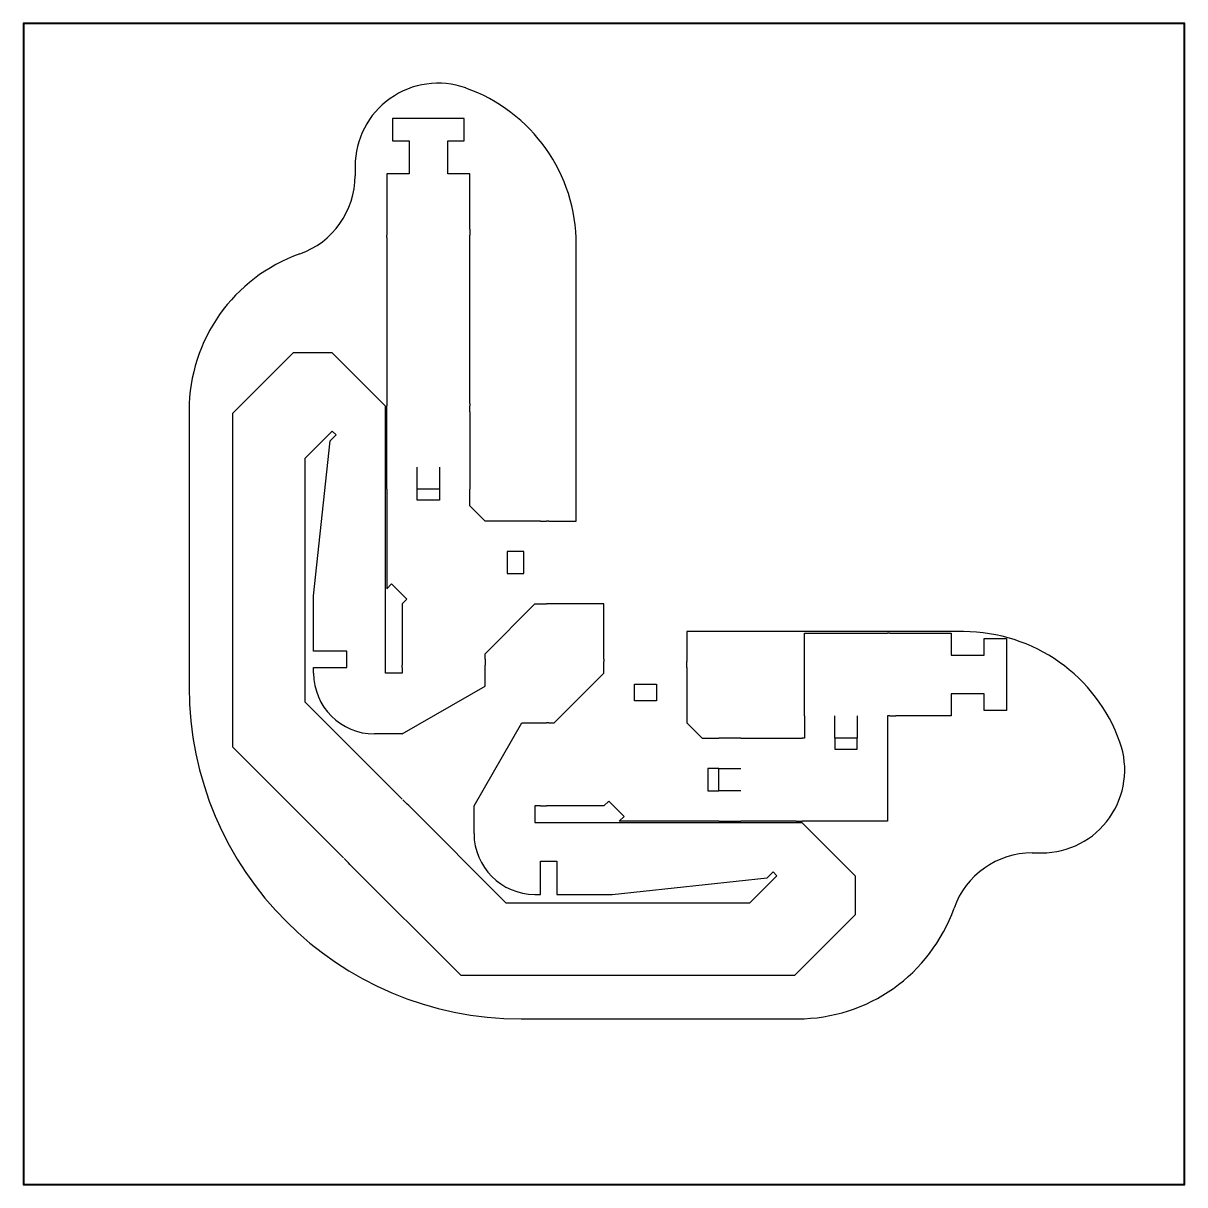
# Model space of a CAD drawing. Header units: millimetres. Extents: x 0 to 78, y 0 to 152.
# Drawn here: x 56.59 to 77.59, y 131.39 to 152.39 of the extents above; entities outside this region: 2.
import ezdxf

# ---------------------------------------------------------------- set-up
doc = ezdxf.new("R2010")
doc.units = ezdxf.units.MM
doc.layers.add('RELEASE-FINAL', color=1, linetype='Continuous')
doc.styles.add('SLDTEXTSTYLE0', font='TXT', dxfattribs={"width": 0.7})

# ---------------------------------------------------------------- blocks, each defined once
blk = doc.blocks.new('a_LegA_cut_01_release_')
at = {"layer": 'RELEASE-FINAL', "color": 1, "linetype": 'Continuous', "lineweight": 25}
for p, q in [((0.767, 21.594), (0.767, 0.594)), ((21.767, 21.594), (0.767, 21.594)), ((21.757, 21.584), (0.777, 21.584)), ((0.777, 21.584), (0.777, 0.604)), ((21.757, 0.604), (21.757, 21.584)), ((21.767, 0.594), (21.767, 21.594)), ((7.442, 19.87), (7.442, 19.47)), ((8.742, 19.87), (7.442, 19.87)), ((8.742, 19.47), (8.742, 19.87)), ((7.442, 19.47), (7.742, 19.47)), ((7.742, 19.47), (7.742, 18.87)), ((8.442, 19.47), (8.742, 19.47)), ((8.442, 18.87), (8.442, 19.47)), ((6.767, 19.009), (6.767, 18.837)), ((7.342, 18.87), (7.342, 17.87)), ((7.742, 18.87), (7.342, 18.87)), ((8.842, 18.87), (8.442, 18.87)), ((8.842, 17.87), (8.842, 18.87)), ((7.342, 17.87), (7.342, 17.828)), ((8.842, 17.87), (8.842, 17.828)), ((7.342, 17.828), (7.342, 17.761)), ((7.342, 17.72), (7.342, 17.761)), ((7.342, 17.72), (7.342, 14.72)), ((8.842, 17.828), (8.842, 17.761)), ((8.842, 17.72), (8.842, 17.761)), ((8.842, 14.72), (8.842, 17.72)), ((10.767, 12.594), (10.767, 17.594)), ((5.646, 15.635), (5.292, 15.282)), ((6.353, 15.635), (5.646, 15.635)), ((7.317, 14.671), (6.353, 15.635)), ((5.009, 14.999), (5.292, 15.282)), ((4.558, 14.547), (5.009, 14.999)), ((7.342, 14.72), (7.342, 14.678)), ((8.842, 14.72), (8.842, 14.678)), ((3.767, 14.594), (3.767, 9.594)), ((4.558, 8.505), (4.558, 14.547)), ((7.317, 9.844), (7.317, 14.671)), ((7.342, 14.611), (7.342, 14.678)), ((7.342, 14.57), (7.342, 14.611)), ((7.342, 13.57), (7.342, 14.57)), ((8.842, 14.611), (8.842, 14.678)), ((8.842, 14.57), (8.842, 14.611)), ((8.842, 14.57), (8.842, 13.57)), ((6.07, 13.938), (6.353, 14.221)), ((6.317, 14.044), (6.423, 14.15)), ((6.423, 14.15), (6.353, 14.221)), ((6.07, 13.938), (5.858, 13.726)), ((6.017, 11.244), (6.317, 14.044)), ((5.858, 13.726), (5.858, 9.326)), ((7.342, 13.17), (7.342, 13.57)), ((7.892, 13.17), (7.892, 13.57)), ((8.292, 13.57), (8.292, 13.17)), ((8.842, 13.57), (8.842, 13.17)), ((7.342, 13.17), (7.342, 11.37)), ((8.292, 13.17), (7.892, 13.17)), ((7.892, 12.97), (7.892, 13.17)), ((8.292, 13.17), (8.292, 12.97)), ((8.842, 12.87), (8.842, 13.17)), ((8.292, 12.97), (7.892, 12.97)), ((9.117, 12.594), (8.842, 12.87)), ((10.117, 12.594), (9.117, 12.594)), ((10.117, 12.594), (10.159, 12.594)), ((10.159, 12.594), (10.226, 12.594)), ((10.267, 12.594), (10.226, 12.594)), ((10.267, 12.594), (10.767, 12.594)), ((9.817, 12.044), (9.517, 12.044)), ((9.517, 12.044), (9.517, 11.644)), ((9.817, 11.644), (9.817, 12.044)), ((9.517, 11.644), (9.817, 11.644)), ((7.342, 11.37), (7.427, 11.456)), ((7.703, 11.18), (7.427, 11.456)), ((6.017, 10.244), (6.017, 11.244)), ((7.703, 11.18), (7.617, 11.094)), ((7.617, 11.094), (7.617, 10.094)), ((9.117, 10.194), (10.017, 11.094)), ((10.017, 11.094), (10.117, 11.094)), ((10.117, 11.094), (10.159, 11.094)), ((10.159, 11.094), (10.226, 11.094)), ((10.267, 11.094), (10.226, 11.094)), ((11.267, 11.094), (10.267, 11.094)), ((11.267, 10.094), (11.267, 11.094)), ((17.767, 10.594), (12.767, 10.594)), ((12.767, 10.594), (12.767, 10.094)), ((14.893, 9.069), (14.893, 10.569)), ((14.893, 10.569), (16.393, 10.569)), ((16.434, 10.569), (16.393, 10.569)), ((16.434, 10.569), (16.501, 10.569)), ((16.501, 10.569), (16.543, 10.569)), ((16.543, 10.569), (17.543, 10.569)), ((17.543, 10.569), (17.543, 10.169)), ((18.143, 10.169), (18.143, 10.469)), ((18.143, 10.469), (18.543, 10.469)), ((18.543, 10.469), (18.543, 9.169)), ((6.617, 10.244), (6.017, 10.244)), ((6.617, 9.944), (6.617, 10.244)), ((7.617, 10.094), (7.617, 10.053)), ((9.117, 10.094), (9.117, 10.194)), ((9.117, 10.094), (9.117, 10.053)), ((11.267, 10.094), (11.267, 10.053)), ((12.767, 10.094), (12.767, 10.053)), ((17.543, 10.169), (18.143, 10.169)), ((6.017, 9.844), (6.017, 9.944)), ((6.017, 9.944), (6.617, 9.944)), ((7.617, 10.053), (7.617, 9.986)), ((7.617, 9.944), (7.617, 9.986)), ((7.617, 9.944), (7.617, 9.844)), ((9.117, 10.053), (9.117, 9.986)), ((9.117, 9.944), (9.117, 9.986)), ((9.117, 9.61), (9.117, 9.944)), ((11.267, 9.986), (11.267, 10.053)), ((11.267, 9.944), (11.267, 9.986)), ((11.267, 9.844), (11.267, 9.944)), ((12.767, 9.986), (12.767, 10.053)), ((12.767, 9.944), (12.767, 9.986)), ((12.767, 9.944), (12.767, 8.944)), ((7.617, 9.844), (7.317, 9.844)), ((10.367, 8.944), (11.267, 9.844)), ((7.617, 8.744), (9.117, 9.61)), ((11.817, 9.644), (12.217, 9.644)), ((11.817, 9.344), (11.817, 9.644)), ((12.217, 9.644), (12.217, 9.344)), ((18.143, 9.469), (17.543, 9.469)), ((17.543, 9.469), (17.543, 9.069)), ((18.143, 9.169), (18.143, 9.469)), ((5.858, 9.326), (7.621, 7.563)), ((12.217, 9.344), (11.817, 9.344)), ((14.893, 9.069), (14.893, 8.669)), ((15.443, 8.669), (15.443, 9.069)), ((15.843, 9.069), (15.843, 8.669)), ((16.393, 9.069), (16.393, 8.669)), ((16.434, 9.069), (16.393, 9.069)), ((16.434, 9.069), (16.501, 9.069)), ((16.501, 9.069), (16.543, 9.069)), ((17.543, 9.069), (16.543, 9.069)), ((18.543, 9.169), (18.143, 9.169)), ((8.917, 7.444), (9.783, 8.944)), ((9.783, 8.944), (10.117, 8.944)), ((10.117, 8.944), (10.159, 8.944)), ((10.159, 8.944), (10.226, 8.944)), ((10.267, 8.944), (10.226, 8.944)), ((10.267, 8.944), (10.367, 8.944)), ((12.767, 8.944), (13.043, 8.669)), ((7.617, 8.744), (7.117, 8.744)), ((13.043, 8.669), (13.343, 8.669)), ((13.743, 8.669), (13.343, 8.669)), ((13.743, 8.669), (14.743, 8.669)), ((14.743, 8.669), (14.784, 8.669)), ((14.784, 8.669), (14.851, 8.669)), ((14.893, 8.669), (14.851, 8.669)), ((15.443, 8.669), (15.443, 8.469)), ((15.843, 8.669), (15.443, 8.669)), ((15.843, 8.469), (15.843, 8.669)), ((16.393, 8.669), (16.393, 7.169)), ((6.56, 6.502), (4.558, 8.505)), ((15.443, 8.469), (15.843, 8.469)), ((13.343, 8.119), (13.143, 8.119)), ((13.143, 8.119), (13.143, 7.719)), ((13.343, 7.719), (13.343, 8.119)), ((13.343, 8.119), (13.743, 8.119)), ((13.143, 7.719), (13.343, 7.719)), ((13.743, 7.719), (13.343, 7.719)), ((7.63, 7.554), (7.659, 7.525)), ((7.659, 7.525), (7.706, 7.477)), ((7.736, 7.448), (7.706, 7.477)), ((9.499, 5.685), (7.736, 7.448)), ((8.917, 6.944), (8.917, 7.444)), ((10.117, 7.444), (10.017, 7.444)), ((10.017, 7.444), (10.017, 7.144)), ((10.117, 7.444), (10.159, 7.444)), ((10.159, 7.444), (10.226, 7.444)), ((10.267, 7.444), (10.226, 7.444)), ((11.267, 7.444), (10.267, 7.444)), ((11.353, 7.53), (11.267, 7.444)), ((11.353, 7.53), (11.629, 7.254)), ((10.017, 7.144), (14.844, 7.144)), ((11.543, 7.169), (11.629, 7.254)), ((13.343, 7.169), (11.543, 7.169)), ((13.343, 7.169), (13.743, 7.169)), ((14.743, 7.169), (13.743, 7.169)), ((14.743, 7.169), (14.784, 7.169)), ((14.784, 7.169), (14.851, 7.169)), ((14.844, 7.144), (15.808, 6.18)), ((14.893, 7.169), (14.851, 7.169)), ((16.393, 7.169), (14.893, 7.169)), ((19.01, 6.594), (19.182, 6.594)), ((6.569, 6.493), (6.598, 6.464)), ((6.598, 6.464), (6.646, 6.417)), ((6.675, 6.387), (6.646, 6.417)), ((6.675, 6.387), (8.678, 4.385)), ((10.117, 6.444), (10.417, 6.444)), ((10.117, 5.844), (10.117, 6.444)), ((10.417, 6.444), (10.417, 5.844)), ((11.417, 5.844), (14.217, 6.144)), ((14.111, 5.897), (14.394, 6.18)), ((14.217, 6.144), (14.323, 6.25)), ((14.323, 6.25), (14.394, 6.18)), ((15.808, 6.18), (15.808, 5.473)), ((14.111, 5.897), (13.899, 5.685)), ((13.899, 5.685), (9.499, 5.685)), ((10.017, 5.844), (10.117, 5.844)), ((10.417, 5.844), (11.417, 5.844)), ((15.808, 5.473), (15.455, 5.119)), ((15.172, 4.836), (15.455, 5.119)), ((14.72, 4.385), (15.172, 4.836)), ((8.678, 4.385), (14.72, 4.385)), ((9.767, 3.594), (14.767, 3.594)), ((0.767, 0.594), (21.767, 0.594)), ((0.777, 0.604), (21.757, 0.604))]:
    blk.add_line(p, q, dxfattribs=at)
for centre, radius, start, end in [((8.267, 19.009), 1.5, 70.5288, 180), ((7.767, 17.594), 3, 0, 70.5288), ((5.267, 18.837), 1.5, 289.4712, 0), ((6.767, 14.594), 3, 109.4712, 180), ((17.767, 7.594), 3, 19.4712, 90), ((7.117, 9.844), 1.1, 180, 270), ((9.767, 9.594), 6, 180, 270), ((19.182, 8.094), 1.5, 270, 19.4712), ((10.017, 6.944), 1.1, 180, 270), ((19.01, 5.094), 1.5, 90, 160.5288), ((14.767, 6.594), 3, 270, 340.5288)]:
    blk.add_arc(centre, radius, start, end, dxfattribs=at)

msp = doc.modelspace()

# ---------------------------------------------------------------- block references
at = {"layer": 'RELEASE-FINAL'}
msp.add_blockref('a_LegA_cut_01_release_', (55.818, 130.799), dxfattribs=at)

# ---------------------------------------------------------------- texts
at = {"color": 7, "linetype": 'Continuous', "char_height": 5.1381, "attachment_point": 1, "style": 'SLDTEXTSTYLE0'}
for s, insert in [('SOLIDWORKS Educational Product.', (0, 14.331)), ('For Instructional Use Only.', (0, 6.623))]:
    msp.add_mtext(s, dxfattribs=dict(at, insert=insert))

doc.saveas('drawing.dxf')
